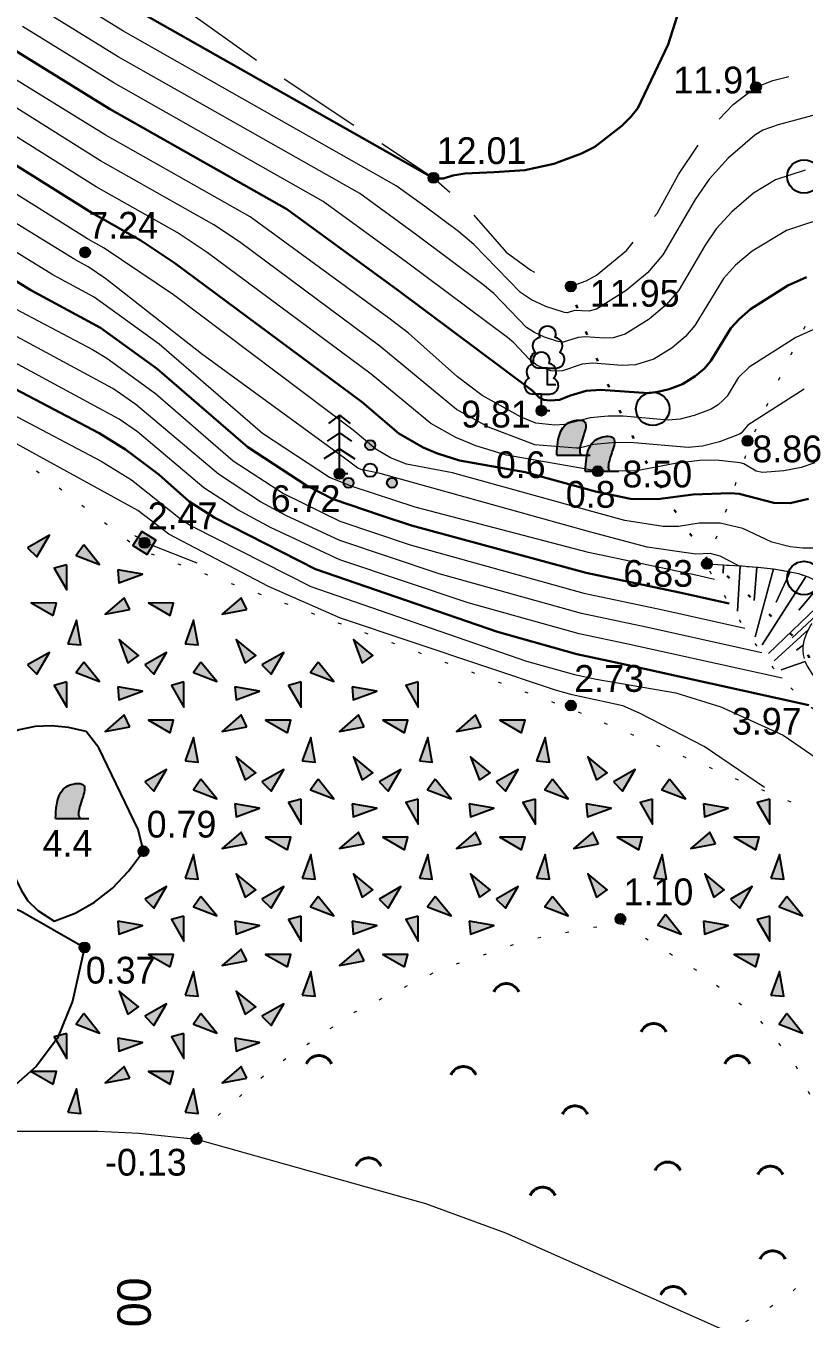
# Model space of a CAD drawing. Header units: feet. Extents: x 4395049 to 4395355, y 4911947 to 4912105.
# Drawn here: x 4395096.02 to 4395119.27, y 4912004.21 to 4912042.86 of the extents above; entities that cross this region are included whole.
import ezdxf
from ezdxf.enums import TextEntityAlignment as Align

# ---------------------------------------------------------------- set-up
doc = ezdxf.new("R2010")
doc.units = ezdxf.units.FT
doc.header["$MEASUREMENT"] = 0
for name, pattern in [('500_84_2_1', [1, 1, 0]), ('g5_05x2', [3.5, 2.5, -1]), ('g5_366', [0.85, 0.1, -0.75])]:
    doc.linetypes.add(name, pattern=pattern)
doc.layers.get('0').update_dxf_attribs({"color": 10, "linetype": 'CONTINUOUS', "lineweight": 0})
for name, color, linetype in [('02_Сетка', 7, 'CONTINUOUS'), ('10_Границы покрытий и угодий', 7, 'CONTINUOUS'), ('11_Гидрография', 7, 'CONTINUOUS'), ('12_Рельеф', 7, 'CONTINUOUS'), ('13_Растительность', 7, 'CONTINUOUS'), ('14_Ограждения', 7, 'CONTINUOUS'), ('19_Горизонтали', 7, 'CONTINUOUS'), ('61_Отметки высоты поверхности', 7, 'CONTINUOUS')]:
    doc.layers.add(name, color=color, linetype=linetype)
doc.styles.add('LIKE11', font='bm431.shx')
doc.styles.add('LIKE17', font='d431.shx')
doc.styles.add('LIKE34', font='pragma.shx')

# ---------------------------------------------------------------- blocks, each defined once
blk = doc.blocks.new('g5_346')
blk.add_hatch(color=0).paths.add_polyline_path([(-0.375, 0), (-0.369, 0.104), (-0.361, 0.21), (-0.353, 0.299), (-0.341, 0.389), (-0.328, 0.465), (-0.313, 0.536), (-0.295, 0.599), (-0.276, 0.655), (-0.253, 0.71), (-0.224, 0.764), (-0.188, 0.818), (-0.144, 0.87), (-0.104, 0.907), (-0.06, 0.94), (-0.01, 0.971), (0.039, 0.993), (0.092, 1.013), (0.153, 1.029), (0.218, 1.041), (0.265, 1.046), (0.312, 1.046), (0.366, 1.041), (0.408, 1.029), (0.443, 1.011), (0.469, 0.986), (0.478, 0.971), (0.49, 0.941), (0.495, 0.904), (0.496, 0.872), (0.492, 0.833), (0.482, 0.774), (0.466, 0.712), (0.449, 0.654), (0.432, 0.601), (0.417, 0.553), (0.396, 0.489), (0.372, 0.417), (0.356, 0.362), (0.343, 0.318), (0.331, 0.269), (0.321, 0.221), (0.316, 0.188), (0.313, 0.153), (0.312, 0.121), (0.314, 0.093), (0.32, 0.067), (0.328, 0.047), (0.338, 0.029), (0.352, 0.015), (0.368, 0.004), (0.375, 0)])
at = {"color": 0}
for points in [[(-0.375, 0), (-0.369, 0.104), (-0.361, 0.21), (-0.353, 0.299), (-0.341, 0.389), (-0.328, 0.465), (-0.313, 0.536), (-0.295, 0.599), (-0.276, 0.655), (-0.253, 0.71), (-0.224, 0.764), (-0.188, 0.818), (-0.144, 0.87), (-0.104, 0.907), (-0.06, 0.94), (-0.01, 0.971), (0.039, 0.993), (0.092, 1.013), (0.153, 1.029), (0.218, 1.041), (0.265, 1.046), (0.312, 1.046), (0.366, 1.041), (0.408, 1.029), (0.443, 1.011), (0.469, 0.986), (0.478, 0.971), (0.49, 0.941), (0.495, 0.904), (0.496, 0.872), (0.492, 0.833), (0.482, 0.774), (0.466, 0.712), (0.449, 0.654), (0.432, 0.601), (0.417, 0.553), (0.396, 0.489), (0.372, 0.417), (0.356, 0.362), (0.343, 0.318), (0.331, 0.269), (0.321, 0.221), (0.316, 0.188), (0.313, 0.153), (0.312, 0.121), (0.314, 0.093), (0.32, 0.067), (0.328, 0.047), (0.338, 0.029), (0.352, 0.015), (0.368, 0.004), (0.375, 0)], [(-0.375, 0), (0.375, 0)], [(0.375, 0), (0.625, 0)]]:
    blk.add_lwpolyline(points, dxfattribs=at)
blk = doc.blocks.new('g5_388_1')
at = {"color": 92}
blk.add_lwpolyline([(0, 0.497), (0.257, 0.497, 0.798042), (0.365, 0.973, 0.636328), (0.231, 1.405, 0.533064), (0, 1.75, 0.533064), (-0.231, 1.405, 0.636328), (-0.365, 0.973, 0.798042), (-0.257, 0.497)], format="xyb", dxfattribs=at)
for points in [[(0, 0.497), (-0.257, 0.497)], [(0.25, 0), (0, 0), (0, 0.497)]]:
    blk.add_lwpolyline(points, dxfattribs=at)
blk = doc.blocks.new('g5_388_2')
at = {"color": 92}
for points in [[(0, 1.75), (-0.324, 1.503)], [(0, 1.75), (0.324, 1.503)], [(0, 0), (0, 1.75)], [(0, 1.221), (-0.365, 0.973)], [(0, 1.221), (0.365, 0.973)], [(0, 0.751), (-0.465, 0.443)], [(0, 0.751), (0.465, 0.443)], [(0.25, 0), (0, 0)]]:
    blk.add_lwpolyline(points, dxfattribs=at)
blk = doc.blocks.new('g5_395_1')
h = blk.add_hatch(color=92)
h.paths.add_polyline_path([(0.15, 0.75, 1), (-0.15, 0.75, 1)])
h.paths.add_polyline_path([(-0.8, -0.375, 1), (-0.5, -0.375, 1)])
h.paths.add_polyline_path([(0.8, -0.375, 1), (0.5, -0.375, 1)])
at = {"color": 92}
for centre, radius in [((0, 0.75), 0.15), ((0, 0), 0.2), ((-0.65, -0.375), 0.15), ((0.65, -0.375), 0.15)]:
    blk.add_circle(centre, radius, dxfattribs=at)
blk = doc.blocks.new('g5_107_1b')
blk.add_hatch(color=0).paths.add_polyline_path([(-0.25, 0.25), (-0.25, -0.25), (0.25, -0.25), (0.25, 0.25)])
at = {"color": 0}
blk.add_lwpolyline([(-0.25, 0.25), (-0.25, -0.25), (0.25, -0.25), (0.25, 0.25)], close=True, dxfattribs=at)
blk = doc.blocks.new('g5_368')
at = {"color": 92}
blk.add_circle((0, 0), 0.5, dxfattribs=at)
blk = doc.blocks.new('g5_348a')
blk.add_hatch(color=0).paths.add_polyline_path([(0.75, 0), (0.649, 0.375), (0, 0)])
at = {"color": 0}
blk.add_lwpolyline([(0.75, 0), (0.649, 0.375), (0, 0)], close=True, dxfattribs=at)
blk = doc.blocks.new('g5_330')
blk.add_hatch(color=0).paths.add_polyline_path([(-0.15, 0, 1), (0.15, 0, 1)])
at = {"color": 0}
blk.add_circle((0, 0), 0.15, dxfattribs=at)
blk = doc.blocks.new('g5_456')
at = {"color": 32, "lineweight": 40}
blk.add_lwpolyline([(0.375, 0), (0.353, 0.045), (0.325, 0.087), (0.293, 0.125), (0.256, 0.159), (0.215, 0.189), (0.171, 0.212), (0.124, 0.231), (0.075, 0.243), (0.025, 0.249), (-0.025, 0.249), (-0.075, 0.243), (-0.124, 0.231), (-0.171, 0.212), (-0.215, 0.189), (-0.256, 0.159), (-0.293, 0.125), (-0.325, 0.087), (-0.353, 0.045), (-0.375, 0)], dxfattribs=at)

msp = doc.modelspace()

# ---------------------------------------------------------------- linework, layer by layer
at = {"layer": '10_Границы покрытий и угодий', "color": 7, "linetype": 'g5_05x2', "lineweight": 20, "flags": 128}
msp.add_lwpolyline([(4395088.242, 4912055.356), (4395088.585, 4912055.06), (4395091.268, 4912052.483), (4395096.49, 4912047.004), (4395099.21, 4912044.467), (4395102.965, 4912041.785), (4395108.194, 4912038.316), (4395109.18, 4912037.445), (4395110.371, 4912036.091), (4395111.108, 4912035.552), (4395111.767, 4912035.192), (4395111.981, 4912035.123), (4395112.293, 4912035.069), (4395112.753, 4912035.239), (4395113.061, 4912035.403), (4395113.957, 4912036.143), (4395114.874, 4912037.247), (4395115.512, 4912038.41), (4395116.341, 4912039.661), (4395117.15, 4912040.505), (4395117.83, 4912041.027), (4395118.332, 4912041.221), (4395119.047, 4912041.4), (4395119.934, 4912041.592), (4395120.72, 4912041.662), (4395122.917, 4912041.665), (4395124.848, 4912041.248), (4395127.389, 4912040.354), (4395130.264, 4912039.055), (4395138.199, 4912034.251), (4395142.518, 4912031.821), (4395145.811, 4912030.265), (4395149.753, 4912029.07), (4395155.237, 4912027.939), (4395159.778, 4912027.472), (4395165.978, 4912027.27), (4395173.407, 4912027.718), (4395183.469, 4912028.755), (4395197.054, 4912030.354), (4395208.097, 4912031.718), (4395217.938, 4912032.47), (4395226.253, 4912033.696), (4395229.01, 4912033.956), (4395233.674, 4912033.885), (4395236.239, 4912033.617), (4395237.078, 4912033.475), (4395239.042, 4912032.852), (4395241.654, 4912031.826)], dxfattribs=at)
at = {"layer": '11_Гидрография', "color": 92, "linetype": 'Continuous', "lineweight": 20, "flags": 128}
msp.add_lwpolyline([(4395094.139, 4912009.823), (4395098.169, 4912009.83), (4395099.396, 4912009.767), (4395101.117, 4912009.586), (4395107.955, 4912007.664), (4395110.351, 4912006.789), (4395116.843, 4912003.9), (4395120.98, 4912001.182), (4395126.24, 4911996.974), (4395127.572, 4911995.685), (4395129.19, 4911993.809), (4395130.143, 4911992.911), (4395131.634, 4911991.831), (4395133.047, 4911991.529), (4395134.086, 4911991.499), (4395135.001, 4911991.558), (4395136.039, 4911991.525), (4395137.45, 4911991.216), (4395137.659, 4911991.058)], dxfattribs=at)
at = {"layer": '12_Рельеф', "color": 7, "linetype": 'g5_366', "lineweight": 20, "flags": 128}
for points in [[(4395141.142, 4912004.216), (4395139.123, 4912005.462), (4395131.653, 4912011.727), (4395121.456, 4912018.562), (4395112.301, 4912022.445), (4395099.43, 4912027.194), (4395092.611, 4912032.4), (4395087.751, 4912038.126), (4395083.854, 4912044.684), (4395082.694, 4912047.798)], [(4395123.124, 4912041.455), (4395118.738, 4912032.776), (4395117.716, 4912030.571), (4395116.363, 4912026.781)], [(4395129.322, 4912021.092), (4395129.877, 4912020.534), (4395130.124, 4912020.258), (4395130.343, 4912019.978), (4395130.44, 4912019.837), (4395130.527, 4912019.694), (4395130.604, 4912019.55), (4395130.67, 4912019.404), (4395130.725, 4912019.256), (4395130.768, 4912019.105), (4395130.799, 4912018.953), (4395130.818, 4912018.798), (4395130.826, 4912018.642), (4395130.824, 4912018.485), (4395130.813, 4912018.328), (4395130.792, 4912018.171), (4395130.763, 4912018.014), (4395130.727, 4912017.858), (4395130.683, 4912017.703), (4395130.575, 4912017.397), (4395130.443, 4912017.1), (4395130.292, 4912016.813), (4395130.125, 4912016.54), (4395129.945, 4912016.283), (4395129.756, 4912016.05), (4395129.659, 4912015.945), (4395129.561, 4912015.849), (4395129.463, 4912015.763), (4395129.364, 4912015.687), (4395129.265, 4912015.623), (4395129.166, 4912015.571), (4395129.068, 4912015.529), (4395128.97, 4912015.499), (4395128.872, 4912015.478), (4395128.774, 4912015.467), (4395128.676, 4912015.465), (4395128.579, 4912015.472), (4395128.482, 4912015.487), (4395128.386, 4912015.509), (4395128.29, 4912015.538), (4395128.194, 4912015.574), (4395128.098, 4912015.616), (4395127.907, 4912015.718), (4395127.718, 4912015.84), (4395127.53, 4912015.979), (4395127.344, 4912016.134), (4395127.159, 4912016.3), (4395126.792, 4912016.663), (4395126.432, 4912017.05), (4395125, 4912018.654), (4395124.68, 4912018.982), (4395124.368, 4912019.278), (4395124.064, 4912019.541), (4395123.768, 4912019.778), (4395123.481, 4912019.99), (4395122.926, 4912020.365), (4395122.409, 4912020.679), (4395121.459, 4912021.214), (4395120.66, 4912021.668), (4395120.323, 4912021.875), (4395120.016, 4912022.08), (4395119.737, 4912022.283), (4395119.482, 4912022.487), (4395119.252, 4912022.69), (4395119.041, 4912022.892), (4395118.662, 4912023.296), (4395118.344, 4912023.675), (4395118.075, 4912024.022), (4395117.623, 4912024.663), (4395116.976, 4912025.678), (4395116.349, 4912026.729)]]:
    msp.add_lwpolyline(points, dxfattribs=at)
at = {"layer": '12_Рельеф', "color": 7, "linetype": '500_84_2_1', "lineweight": 20, "ltscale": 0.5, "flags": 128}
msp.add_lwpolyline([(4395116.36, 4912026.778), (4395117.411, 4912026.717), (4395117.895, 4912026.678), (4395118.342, 4912026.628), (4395118.744, 4912026.566), (4395119.095, 4912026.487), (4395119.248, 4912026.441), (4395119.387, 4912026.391), (4395119.51, 4912026.335), (4395119.617, 4912026.275), (4395119.707, 4912026.208), (4395119.745, 4912026.173), (4395119.779, 4912026.136), (4395119.809, 4912026.098), (4395119.834, 4912026.059), (4395119.854, 4912026.018), (4395119.87, 4912025.975), (4395119.882, 4912025.931), (4395119.888, 4912025.885), (4395119.89, 4912025.838), (4395119.887, 4912025.789), (4395119.879, 4912025.738), (4395119.866, 4912025.686), (4395119.826, 4912025.577), (4395119.771, 4912025.461), (4395119.472, 4912024.956), (4395119.4, 4912024.827), (4395119.337, 4912024.697), (4395119.286, 4912024.568), (4395119.25, 4912024.44), (4395119.231, 4912024.314), (4395119.229, 4912024.19), (4395119.243, 4912024.069), (4395119.271, 4912023.949), (4395119.311, 4912023.833), (4395119.363, 4912023.719), (4395119.425, 4912023.608), (4395119.496, 4912023.499), (4395119.576, 4912023.393), (4395119.662, 4912023.291), (4395119.851, 4912023.093), (4395120.056, 4912022.908), (4395120.27, 4912022.737), (4395120.702, 4912022.431), (4395121.109, 4912022.176), (4395121.492, 4912021.959), (4395122.216, 4912021.583), (4395122.888, 4912021.23), (4395123.206, 4912021.047), (4395123.518, 4912020.85), (4395123.827, 4912020.636), (4395124.132, 4912020.402), (4395124.435, 4912020.149), (4395125.034, 4912019.605), (4395126.17, 4912018.503), (4395126.657, 4912018.036), (4395127.102, 4912017.632), (4395127.502, 4912017.298), (4395127.684, 4912017.161), (4395127.855, 4912017.041), (4395128.016, 4912016.938), (4395128.168, 4912016.853), (4395128.31, 4912016.784), (4395128.443, 4912016.731), (4395128.568, 4912016.695), (4395128.684, 4912016.673), (4395128.792, 4912016.666), (4395128.892, 4912016.673), (4395128.985, 4912016.692), (4395129.071, 4912016.725), (4395129.15, 4912016.768), (4395129.222, 4912016.823), (4395129.289, 4912016.888), (4395129.35, 4912016.962), (4395129.405, 4912017.044), (4395129.456, 4912017.133), (4395129.502, 4912017.226), (4395129.581, 4912017.426), (4395129.645, 4912017.634), (4395129.695, 4912017.843), (4395129.733, 4912018.05), (4395129.761, 4912018.251), (4395129.792, 4912018.64), (4395129.796, 4912018.984), (4395129.782, 4912019.282), (4395129.756, 4912019.536), (4395129.722, 4912019.75), (4395129.641, 4912020.104), (4395129.566, 4912020.358), (4395129.437, 4912020.723), (4395129.298, 4912021.08)], dxfattribs=at)
at = {"layer": '12_Рельеф', "color": 7, "linetype": 'Continuous', "lineweight": 20, "ltscale": 0.5, "flags": 128}
for points in [[(4395116.36, 4912026.778), (4395116.36, 4912026.778), (4395116.36, 4912026.778), (4395116.859, 4912026.749), (4395116.845, 4912026.499), (4395116.859, 4912026.749), (4395117.358, 4912026.72), (4395117.28, 4912025.365), (4395117.358, 4912026.72), (4395117.411, 4912026.717), (4395117.857, 4912026.681), (4395117.776, 4912025.684), (4395117.857, 4912026.681), (4395117.895, 4912026.678), (4395118.342, 4912026.628), (4395118.354, 4912026.626), (4395117.806, 4912024.603), (4395118.354, 4912026.626), (4395118.744, 4912026.566), (4395118.846, 4912026.543), (4395118.433, 4912025.632), (4395118.846, 4912026.543), (4395119.095, 4912026.487), (4395119.248, 4912026.441), (4395119.328, 4912026.412), (4395118.01, 4912024.356), (4395119.328, 4912026.412)], [(4395119.756, 4912026.161), (4395119.107, 4912025.4), (4395119.756, 4912026.161)], [(4395119.87, 4912025.699), (4395118.2, 4912024.105), (4395119.87, 4912025.699)], [(4395119.647, 4912025.253), (4395118.914, 4912024.573), (4395119.647, 4912025.253)], [(4395119.397, 4912024.82), (4395118.374, 4912023.88), (4395119.397, 4912024.82)], [(4395119.286, 4912024.568), (4395119.25, 4912024.44), (4395119.237, 4912024.35), (4395119.038, 4912024.198), (4395119.237, 4912024.35), (4395119.231, 4912024.314), (4395119.229, 4912024.19), (4395119.243, 4912024.069), (4395119.271, 4912023.949)], [(4395119.302, 4912023.859), (4395118.581, 4912023.61), (4395119.302, 4912023.859)]]:
    msp.add_lwpolyline(points, dxfattribs=at)
at = {"layer": '12_Рельеф', "color": 250, "linetype": 'Continuous', "elevation": 1.469}
msp.add_lwpolyline([(4395097.82, 4912021.771), (4395097.294, 4912021.89), (4395096.785, 4912021.938), (4395096.293, 4912021.915), (4395095.819, 4912021.819), (4395095.361, 4912021.652), (4395095.084, 4912020.777), (4395095, 4912020.124), (4395095.061, 4912019.54), (4395095.428, 4912017.953), (4395095.875, 4912017.026), (4395096.076, 4912016.713), (4395096.375, 4912016.426), (4395096.859, 4912016.107), (4395097.486, 4912016.341), (4395098.067, 4912016.667), (4395098.601, 4912017.084), (4395099.087, 4912017.592), (4395099.528, 4912018.192), (4395099.375, 4912018.846), (4395098.198, 4912021.287)], close=True, dxfattribs=at)
at = {"layer": '12_Рельеф', "color": 250, "linetype": 'Continuous'}
msp.add_lwpolyline([(4395088.339, 4912013.437), (4395088.338, 4912014.134), (4395088.42, 4912014.792), (4395088.585, 4912015.41), (4395088.833, 4912015.989), (4395089.165, 4912016.529), (4395091.332, 4912016.989), (4395092.958, 4912017.172), (4395094.362, 4912017.003), (4395095.86, 4912016.41), (4395097.769, 4912015.319), (4395097.412, 4912013.71), (4395096.96, 4912012.609), (4395096.323, 4912011.762), (4395094.139, 4912009.823), (4395093.376, 4912009.655), (4395092.602, 4912009.571), (4395091.816, 4912009.569), (4395091.02, 4912009.65), (4395090.212, 4912009.813), (4395089.575, 4912010.758), (4395088.656, 4912012.573)], close=True, dxfattribs=at)
at = {"layer": '12_Рельеф', "color": 7, "linetype": 'g5_366', "lineweight": 20, "elevation": -0.126, "flags": 128}
msp.add_lwpolyline([(4395101.117, 4912009.736), (4395103.425, 4912011.749), (4395105.846, 4912013.39), (4395108.378, 4912014.656), (4395111.022, 4912015.55), (4395113.778, 4912016.069), (4395116.18, 4912014.553), (4395117.826, 4912013.274), (4395118.971, 4912011.879), (4395119.873, 4912010.018), (4395120.786, 4912007.339), (4395120.247, 4912006.44), (4395119.583, 4912005.637), (4395118.794, 4912004.929), (4395117.881, 4912004.317), (4395116.843, 4912003.8)], dxfattribs=at)
at = {"layer": '13_Растительность', "color": 92, "linetype": 'g5_366', "lineweight": 30, "elevation": 20.917, "flags": 128}
msp.add_lwpolyline([(4395271.786, 4911987.99), (4395271.436, 4911986.637), (4395271.164, 4911985.278), (4395270.971, 4911983.914), (4395270.856, 4911982.545), (4395270.801, 4911981.51), (4395270.82, 4911981.169), (4395271.091, 4911980.145), (4395271.633, 4911978.808), (4395272.606, 4911977.219), (4395273.53, 4911975.878), (4395273.959, 4911974.964), (4395274.197, 4911974.261), (4395274.495, 4911972.861), (4395274.494, 4911972.434), (4395274.4, 4911971.841), (4395274.213, 4911971.647), (4395274.059, 4911971.534), (4395273.485, 4911971.251), (4395272.762, 4911970.911), (4395272.076, 4911970.78), (4395271.271, 4911970.818), (4395270.631, 4911970.852), (4395270.443, 4911970.89), (4395270.19, 4911970.984), (4395269.843, 4911971.392), (4395269.635, 4911971.711), (4395269.178, 4911972.892), (4395269.021, 4911973.814), (4395268.975, 4911974.504), (4395269.037, 4911976.014), (4395268.908, 4911977.223), (4395268.817, 4911977.613), (4395268.353, 4911978.795), (4395268.138, 4911979.107), (4395267.772, 4911979.496), (4395266.961, 4911979.658), (4395266.373, 4911979.679), (4395264.427, 4911979.346), (4395263.096, 4911978.992), (4395262.147, 4911978.634), (4395260.391, 4911977.65), (4395259.076, 4911976.809), (4395258.05, 4911976.231), (4395254.867, 4911974.897), (4395249.22, 4911973.312), (4395247.333, 4911972.891), (4395241.967, 4911972.03), (4395240.317, 4911971.944), (4395238.566, 4911971.943), (4395237.991, 4911971.988), (4395236.399, 4911972.377), (4395235.249, 4911972.746), (4395234.3, 4911973.13), (4395232.835, 4911973.868), (4395231.823, 4911974.521), (4395231.077, 4911975.302), (4395230.587, 4911975.931), (4395229.884, 4911977.092), (4395229.341, 4911978.15), (4395228.586, 4911979.253), (4395227.868, 4911980.061), (4395227.246, 4911980.546), (4395226.382, 4911980.829), (4395225.754, 4911980.981), (4395223.636, 4911981.174), (4395222.065, 4911981.064), (4395220.916, 4911980.899), (4395218.524, 4911980.404), (4395217.011, 4911980.313), (4395215.899, 4911980.373), (4395213.816, 4911980.765), (4395213.234, 4911981.015), (4395212.48, 4911981.488), (4395212.304, 4911981.907), (4395212.225, 4911982.22), (4395212.201, 4911983.301), (4395212.325, 4911984.076), (4395212.475, 4911984.636), (4395212.95, 4911985.816), (4395213.219, 4911986.825), (4395213.271, 4911987.165), (4395213.276, 4911988.244), (4395213.217, 4911988.565), (4395213.086, 4911989.004), (4395212.792, 4911989.335), (4395212.555, 4911989.543), (4395211.675, 4911990.107), (4395210.554, 4911990.721), (4395209.469, 4911991.054), (4395207.155, 4911991.581), (4395206.383, 4911991.708), (4395202.183, 4911991.82), (4395200.677, 4911991.694), (4395198.966, 4911991.355), (4395197.17, 4911990.942), (4395196.599, 4911990.738), (4395195.426, 4911989.99), (4395193.982, 4911988.763), (4395192.424, 4911986.875), (4395191.169, 4911985.127), (4395190.229, 4911984.183), (4395189.464, 4911983.572), (4395187.861, 4911982.577), (4395187.33, 4911982.395), (4395186.552, 4911982.265), (4395185.771, 4911982.687), (4395185.274, 4911983.077), (4395183.928, 4911984.718), (4395183.129, 4911985.969), (4395182.635, 4911986.946), (4395181.92, 4911989.007), (4395181.443, 4911990.629), (4395180.996, 4911991.824), (4395179.987, 4911993.704), (4395179.129, 4911995.021), (4395176.361, 4911998.112), (4395175.303, 4911999.165), (4395173.911, 4912000.115), (4395172.72, 4912000.803), (4395172.335, 4912000.963), (4395171.774, 4912001.131), (4395171.158, 4912001.089), (4395170.725, 4912001.019), (4395169.346, 4912000.577), (4395167.748, 4911999.776), (4395166.439, 4911998.831), (4395164.881, 4911997.842), (4395163.552, 4911997.242), (4395162.534, 4911996.91), (4395160.467, 4911996.652), (4395157.632, 4911996.574), (4395155.867, 4911996.649), (4395153.859, 4911996.983), (4395151.758, 4911997.433), (4395151.085, 4911997.652), (4395149.781, 4911998.391), (4395148.112, 4911999.568), (4395147.402, 4912000.113), (4395143.311, 4912003.95), (4395142.164, 4912005.219), (4395140.638, 4912007.081), (4395139.946, 4912008.767), (4395139.28, 4912010.814), (4395138.676, 4912012.08), (4395137.923, 4912013.072), (4395136.684, 4912014.059), (4395135.742, 4912014.64), (4395134.304, 4912015.345), (4395132.478, 4912016.377), (4395131.46, 4912016.766), (4395130.007, 4912016.781), (4395129.319, 4912016.925), (4395127.956, 4912017.398), (4395126.755, 4912017.947), (4395125.411, 4912019.24), (4395124.115, 4912020.416), (4395122.864, 4912021.239), (4395120.604, 4912022.483), (4395119.592, 4912023.625), (4395119.237, 4912024.35), (4395116.664, 4912026.701), (4395116.363, 4912026.931), (4395115.364, 4912028.426), (4395114.457, 4912029.978), (4395113.643, 4912031.585), (4395112.922, 4912033.249), (4395112.293, 4912034.969)], dxfattribs=at)
at = {"layer": '19_Горизонтали', "color": 32, "linetype": 'Continuous', "lineweight": 20, "flags": 128}
for points, elevation in [([(4395120.519, 4912040.45), (4395118.494, 4912039.901), (4395118.035, 4912039.742), (4395117.795, 4912039.589), (4395116.998, 4912038.907), (4395116.426, 4912038.27), (4395116.013, 4912037.67), (4395115.045, 4912036.012), (4395114.588, 4912035.479), (4395113.952, 4912034.943), (4395113.069, 4912034.394), (4395112.834, 4912034.332), (4395112.403, 4912034.346), (4395112.191, 4912034.281), (4395112.112, 4912034.286), (4395111.55, 4912034.472), (4395111.12, 4912034.671), (4395110.79, 4912034.886), (4395109.404, 4912036.324), (4395108.94, 4912036.707), (4395107.924, 4912037.466), (4395107.085, 4912038.079), (4395098.912, 4912042.712), (4395097.464, 4912043.603)], 11.5), ([(4395117.317, 4912026.722), (4395116.762, 4912027.008), (4395116.465, 4912027.091), (4395116.029, 4912027.065), (4395114.579, 4912027.275), (4395112.896, 4912027.724), (4395106.601, 4912029.482), (4395106.027, 4912029.602), (4395105.932, 4912029.641), (4395105.533, 4912029.94), (4395101.269, 4912033.054), (4395098.405, 4912035.298), (4395097.875, 4912035.656), (4395097.476, 4912035.871), (4395091.801, 4912039.36), (4395090.506, 4912040.156), (4395090.449, 4912040.182), (4395090.171, 4912040.449), (4395090.112, 4912040.48), (4395089.858, 4912040.506), (4395088.172, 4912041.158), (4395086.565, 4912041.999), (4395085.038, 4912043.028)], 7), ([(4395119.294, 4912038.544), (4395118.416, 4912038.259), (4395117.753, 4912037.856), (4395117.107, 4912037.303), (4395116.644, 4912036.787), (4395116.309, 4912036.301), (4395115.525, 4912034.958), (4395115.155, 4912034.526), (4395114.639, 4912034.091), (4395113.924, 4912033.646), (4395113.566, 4912033.532), (4395113.302, 4912033.52), (4395112.731, 4912033.564), (4395112.52, 4912033.546), (4395112.073, 4912033.408), (4395111.906, 4912033.419), (4395111.511, 4912033.55), (4395111.209, 4912033.69), (4395110.976, 4912033.842), (4395110.001, 4912034.854), (4395109.673, 4912035.123), (4395107.658, 4912036.63), (4395105.994, 4912037.845), (4395098.779, 4912041.935), (4395096.69, 4912043.22)], 11), ([(4395120.095, 4912037.187), (4395118.737, 4912036.745), (4395117.711, 4912036.123), (4395117.217, 4912035.7), (4395116.862, 4912035.304), (4395116.005, 4912033.903), (4395115.721, 4912033.572), (4395115.326, 4912033.239), (4395114.778, 4912032.899), (4395114.233, 4912032.724), (4395113.83, 4912032.706), (4395112.959, 4912032.773), (4395112.637, 4912032.746), (4395112.048, 4912032.55), (4395111.842, 4912032.535), (4395111.701, 4912032.552), (4395111.297, 4912032.709), (4395111.053, 4912032.893), (4395110.597, 4912033.383), (4395110.407, 4912033.539), (4395107.393, 4912035.794), (4395104.903, 4912037.612), (4395098.647, 4912041.158), (4395095.917, 4912042.837)], 10.5), ([(4395119.727, 4912033.863), (4395119.025, 4912033.544), (4395117.628, 4912032.657), (4395117.298, 4912032.339), (4395116.964, 4912031.794), (4395116.854, 4912031.666), (4395116.7, 4912031.536), (4395116.487, 4912031.404), (4395115.984, 4912031.213), (4395115.567, 4912031.108), (4395115.21, 4912031.069), (4395113.861, 4912031.19), (4395113.414, 4912031.192), (4395112.872, 4912031.145), (4395112.107, 4912030.948), (4395111.819, 4912030.927), (4395111.256, 4912030.988), (4395110.811, 4912031.167), (4395109.65, 4912031.813), (4395108.908, 4912032.368), (4395107.446, 4912033.669), (4395106.861, 4912034.121), (4395102.722, 4912037.145), (4395098.383, 4912039.604), (4395094.371, 4912042.071)], 9.5), ([(4395116.594, 4912026.317), (4395116.037, 4912026.441), (4395112.826, 4912027.116), (4395107.648, 4912028.474), (4395105.764, 4912029.089), (4395105.084, 4912029.363), (4395103.087, 4912030.67), (4395099.997, 4912033.343), (4395098.061, 4912034.746), (4395096.822, 4912035.414), (4395090.684, 4912039.188), (4395086.05, 4912041.613)], 6.5), ([(4395119.272, 4912031.995), (4395117.586, 4912030.924), (4395117.388, 4912030.684), (4395117.342, 4912030.656), (4395116.736, 4912030.427), (4395116.234, 4912030.3), (4395115.804, 4912030.254), (4395114.18, 4912030.399), (4395113.642, 4912030.401), (4395112.989, 4912030.345), (4395112.543, 4912030.239), (4395112.463, 4912030.236), (4395111.218, 4912030.34), (4395109.835, 4912030.862), (4395108.883, 4912031.392), (4395106.596, 4912033.285), (4395102.397, 4912036.403), (4395101.631, 4912036.911), (4395098.251, 4912038.827), (4395094.312, 4912041.292)], 9), ([(4395119.585, 4912029.796), (4395119.175, 4912029.66), (4395118.665, 4912029.564), (4395118.02, 4912029.51), (4395117.832, 4912029.546), (4395117.462, 4912029.768), (4395117.358, 4912029.796), (4395116.728, 4912029.866), (4395116.217, 4912029.877), (4395115.419, 4912029.779), (4395114.258, 4912029.561), (4395113.107, 4912029.544), (4395113.105, 4912029.545), (4395113.102, 4912029.546), (4395110.377, 4912030.024), (4395109.461, 4912030.308), (4395108.859, 4912030.557), (4395108.116, 4912030.971), (4395106.33, 4912032.448), (4395101.434, 4912036.086), (4395100.54, 4912036.678), (4395098.119, 4912038.05), (4395093.638, 4912040.855)], 8.5), ([(4395119.523, 4912027.249), (4395119.23, 4912027.245), (4395118.848, 4912027.284), (4395118.302, 4912027.432), (4395117.441, 4912027.835), (4395116.763, 4912027.992), (4395116.132, 4912027.992), (4395115.517, 4912027.893), (4395115.055, 4912027.891), (4395113.914, 4912028.076), (4395112.966, 4912028.331), (4395108.768, 4912029.503), (4395107.389, 4912029.762), (4395106.908, 4912029.946), (4395106.468, 4912030.207), (4395105.799, 4912030.776), (4395100.425, 4912034.822), (4395098.358, 4912036.211), (4395097.855, 4912036.496), (4395092.288, 4912039.98)], 7.5), ([(4395088.074, 4912038.782), (4395091.276, 4912037.107), (4395095.516, 4912034.5), (4395098.011, 4912033.187), (4395098.432, 4912032.926), (4395099.889, 4912031.871), (4395102.213, 4912029.861), (4395103.714, 4912028.878), (4395105.394, 4912028.057), (4395107.5, 4912027.351), (4395112.687, 4912025.902), (4395115.045, 4912025.406), (4395117.496, 4912024.861)], 5.5), ([(4395118.006, 4912024.12), (4395114.549, 4912024.889), (4395112.617, 4912025.295), (4395108.368, 4912026.482), (4395105.398, 4912027.477), (4395103.787, 4912028.227), (4395103.029, 4912028.636), (4395101.775, 4912029.456), (4395099.302, 4912031.544), (4395098.618, 4912032.016), (4395094.863, 4912034.043), (4395091.572, 4912036.066), (4395089.087, 4912037.366)], 5), ([(4395118.609, 4912023.359), (4395114.053, 4912024.372), (4395112.547, 4912024.688), (4395109.236, 4912025.613), (4395105.402, 4912026.897), (4395103.323, 4912027.866), (4395102.345, 4912028.393), (4395101.338, 4912029.052), (4395099.353, 4912030.727), (4395098.804, 4912031.107), (4395094.21, 4912033.586), (4395091.867, 4912035.026), (4395090.099, 4912035.951)], 4.5), ([(4395092.124, 4912033.12), (4395092.459, 4912032.945), (4395092.903, 4912032.672), (4395098.27, 4912029.848), (4395099.176, 4912029.287), (4395100.688, 4912028.087), (4395100.975, 4912027.908), (4395104.534, 4912026.1), (4395110.972, 4912023.875), (4395112.408, 4912023.474), (4395113.06, 4912023.337), (4395115.437, 4912022.928), (4395116.783, 4912022.509), (4395118.644, 4912021.661), (4395120.641, 4912020.283), (4395121.348, 4912019.6), (4395121.489, 4912019.5), (4395122.005, 4912019.284), (4395122.579, 4912019.192), (4395123.582, 4912019.188), (4395124.15, 4912019.071), (4395124.888, 4912018.706), (4395125.082, 4912018.563)], 3.5), ([(4395118.085, 4912020.092), (4395116.277, 4912021.323), (4395114.354, 4912022.32), (4395113.855, 4912022.533), (4395112.564, 4912022.82), (4395112.338, 4912022.867), (4395111.84, 4912023.006), (4395105.414, 4912025.158), (4395103.27, 4912026.101), (4395100.29, 4912027.666), (4395099.362, 4912028.377), (4395095.427, 4912030.54), (4395094.915, 4912030.777)], 3), ([(4395101.137, 4912026.805), (4395099.767, 4912027.337), (4395099.606, 4912027.423), (4395099.548, 4912027.468), (4395099.272, 4912027.617)], 2.5)]:
    msp.add_lwpolyline(points, dxfattribs=dict(at, elevation=elevation))
at = {"layer": '19_Горизонтали', "color": 32, "linetype": 'Continuous', "lineweight": 30, "flags": 128}
for points, elevation in [([(4395115.471, 4912043.15), (4395115.209, 4912042.295), (4395114.298, 4912040.397), (4395114.089, 4912040.133), (4395113.819, 4912039.865), (4395113.011, 4912039.245), (4395112.616, 4912039.041), (4395111.792, 4912038.729), (4395110.922, 4912038.544), (4395110.007, 4912038.486), (4395109.131, 4912038.44), (4395108.774, 4912038.387), (4395108.494, 4912038.298), (4395108.206, 4912038.29), (4395108.19, 4912038.302), (4395108.176, 4912038.312), (4395099.044, 4912043.489)], 12), ([(4395119.334, 4912035.346), (4395118.777, 4912035.094), (4395117.67, 4912034.39), (4395117.326, 4912034.096), (4395117.08, 4912033.822), (4395116.484, 4912032.849), (4395116.288, 4912032.619), (4395116.013, 4912032.388), (4395115.633, 4912032.151), (4395115.232, 4912032), (4395114.9, 4912031.916), (4395114.616, 4912031.885), (4395113.186, 4912031.983), (4395112.754, 4912031.945), (4395112.286, 4912031.812), (4395111.962, 4912031.682), (4395111.685, 4912031.662), (4395111.496, 4912031.685), (4395111.348, 4912031.752), (4395111.141, 4912031.956), (4395107.127, 4912034.957), (4395103.813, 4912037.378), (4395098.515, 4912040.381), (4395095.144, 4912042.454)], 10), ([(4395117.03, 4912025.593), (4395115.541, 4912025.924), (4395112.757, 4912026.509), (4395107.535, 4912027.922), (4395106.632, 4912028.22), (4395105.194, 4912028.717), (4395104.399, 4912029.121), (4395102.65, 4912030.265), (4395099.943, 4912032.607), (4395098.246, 4912033.836), (4395096.169, 4912034.957), (4395090.98, 4912038.147), (4395087.062, 4912040.197)], 6), ([(4395119.402, 4912028.723), (4395118.854, 4912028.596), (4395118.366, 4912028.607), (4395117.331, 4912028.867), (4395117.061, 4912028.894), (4395115.956, 4912028.856), (4395114.886, 4912028.711), (4395114.081, 4912028.718), (4395113.036, 4912028.938), (4395110.935, 4912029.524), (4395108.975, 4912029.869), (4395108.316, 4912030.073), (4395107.884, 4912030.252), (4395107.163, 4912030.679), (4395106.064, 4912031.612), (4395100.47, 4912035.768), (4395099.449, 4912036.444), (4395097.987, 4912037.273), (4395092.963, 4912040.418)], 8), ([(4395091.111, 4912034.536), (4395092.163, 4912033.985), (4395093.556, 4912033.129), (4395098.206, 4912030.683), (4395098.99, 4912030.197), (4395099.985, 4912029.445), (4395100.901, 4912028.647), (4395101.66, 4912028.151), (4395104.666, 4912026.623), (4395110.104, 4912024.744), (4395112.477, 4912024.081), (4395113.557, 4912023.854), (4395119.406, 4912022.554)], 4)]:
    msp.add_lwpolyline(points, dxfattribs=dict(at, elevation=elevation))

# ---------------------------------------------------------------- block references
at = {"layer": '12_Рельеф', "color": 7, "linetype": 'Continuous', "lineweight": 20}
for p in [(4395112.251, 4912030.03, 8.641), (4395113.106, 4912029.546, 8.501), (4395097.277, 4912019.172, 20.546)]:
    msp.add_blockref('g5_346', p, dxfattribs=at)
for p, rotation in [((4395096.72, 4912027.635), 209.7399999999999), ((4395098.22, 4912026.76), 128.91), ((4395097.24, 4912026), 90), ((4395099.5, 4912026.475), 170.11), ((4395096.18, 4912025.61), 329.91), ((4395099.68, 4912025.61), 329.91), ((4395098.385, 4912025.275), 10.62), ((4395101.885, 4912025.275), 10.62), ((4395097.53, 4912025.095), 249.9999999999999), ((4395101.03, 4912025.095), 249.9999999999999), ((4395098.805, 4912024.515), 290.56), ((4395102.305, 4912024.515), 290.56), ((4395105.805, 4912024.515), 290.56), ((4395096.72, 4912024.135), 209.7399999999999), ((4395100.22, 4912024.135), 209.7399999999999), ((4395103.72, 4912024.135), 209.7399999999999), ((4395098.22, 4912023.26), 128.91), ((4395101.72, 4912023.26), 128.91), ((4395105.22, 4912023.26), 128.91), ((4395097.24, 4912022.5), 90), ((4395100.74, 4912022.5), 90), ((4395104.24, 4912022.5), 90), ((4395107.74, 4912022.5), 90), ((4395099.5, 4912022.975), 170.11), ((4395103, 4912022.975), 170.11), ((4395106.5, 4912022.975), 170.11), ((4395099.68, 4912022.11), 329.91), ((4395103.18, 4912022.11), 329.91), ((4395106.68, 4912022.11), 329.91), ((4395110.18, 4912022.11), 329.91), ((4395098.385, 4912021.775), 10.62), ((4395101.885, 4912021.775), 10.62), ((4395105.385, 4912021.775), 10.62), ((4395108.885, 4912021.775), 10.62), ((4395101.03, 4912021.595), 249.9999999999999), ((4395104.53, 4912021.595), 249.9999999999999), ((4395108.03, 4912021.595), 249.9999999999999), ((4395111.53, 4912021.595), 249.9999999999999), ((4395102.305, 4912021.015), 290.56), ((4395105.805, 4912021.015), 290.56), ((4395109.305, 4912021.015), 290.56), ((4395112.805, 4912021.015), 290.56), ((4395100.22, 4912020.635), 209.7399999999999), ((4395103.72, 4912020.635), 209.7399999999999), ((4395107.22, 4912020.635), 209.7399999999999), ((4395110.72, 4912020.635), 209.7399999999999), ((4395114.22, 4912020.635), 209.7399999999999), ((4395101.72, 4912019.76), 128.91), ((4395105.22, 4912019.76), 128.91), ((4395108.72, 4912019.76), 128.91), ((4395112.22, 4912019.76), 128.91), ((4395115.72, 4912019.76), 128.91), ((4395104.24, 4912019), 90), ((4395107.74, 4912019), 90), ((4395111.24, 4912019), 90), ((4395114.74, 4912019), 90), ((4395118.24, 4912019), 90), ((4395103, 4912019.475), 170.11), ((4395106.5, 4912019.475), 170.11), ((4395110, 4912019.475), 170.11), ((4395113.5, 4912019.475), 170.11), ((4395117, 4912019.475), 170.11), ((4395103.18, 4912018.61), 329.91), ((4395106.68, 4912018.61), 329.91), ((4395110.18, 4912018.61), 329.91), ((4395113.68, 4912018.61), 329.91), ((4395117.18, 4912018.61), 329.91), ((4395101.885, 4912018.275), 10.62), ((4395105.385, 4912018.275), 10.62), ((4395108.885, 4912018.275), 10.62), ((4395112.385, 4912018.275), 10.62), ((4395115.885, 4912018.275), 10.62), ((4395101.03, 4912018.095), 249.9999999999999), ((4395104.53, 4912018.095), 249.9999999999999), ((4395108.03, 4912018.095), 249.9999999999999), ((4395111.53, 4912018.095), 249.9999999999999), ((4395115.03, 4912018.095), 249.9999999999999), ((4395118.53, 4912018.095), 249.9999999999999), ((4395102.305, 4912017.515), 290.56), ((4395105.805, 4912017.515), 290.56), ((4395109.305, 4912017.515), 290.56), ((4395112.805, 4912017.515), 290.56), ((4395116.305, 4912017.515), 290.56), ((4395100.22, 4912017.135), 209.7399999999999), ((4395103.72, 4912017.135), 209.7399999999999), ((4395107.22, 4912017.135), 209.7399999999999), ((4395110.72, 4912017.135), 209.7399999999999), ((4395117.72, 4912017.135), 209.7399999999999), ((4395101.72, 4912016.26), 128.91), ((4395105.22, 4912016.26), 128.91), ((4395108.72, 4912016.26), 128.91), ((4395112.22, 4912016.26), 128.91), ((4395119.22, 4912016.26), 128.91), ((4395100.74, 4912015.5), 90), ((4395104.24, 4912015.5), 90), ((4395107.74, 4912015.5), 90), ((4395115.596, 4912015.716), 128.91), ((4395118.24, 4912015.5), 90), ((4395099.5, 4912015.975), 170.11), ((4395103, 4912015.975), 170.11), ((4395106.5, 4912015.975), 170.11), ((4395110, 4912015.975), 170.11), ((4395117, 4912015.975), 170.11), ((4395099.68, 4912015.11), 329.91), ((4395103.18, 4912015.11), 329.91), ((4395106.68, 4912015.11), 329.91), ((4395117.18, 4912015.11), 329.91), ((4395101.885, 4912014.775), 10.62), ((4395105.385, 4912014.775), 10.62), ((4395101.03, 4912014.595), 249.9999999999999), ((4395104.53, 4912014.595), 249.9999999999999), ((4395118.53, 4912014.595), 249.9999999999999), ((4395098.805, 4912014.015), 290.56), ((4395102.305, 4912014.015), 290.56), ((4395100.22, 4912013.635), 209.7399999999999), ((4395103.72, 4912013.635), 209.7399999999999), ((4395098.22, 4912012.76), 128.91), ((4395101.72, 4912012.76), 128.91), ((4395119.22, 4912012.76), 128.91), ((4395097.24, 4912012), 90), ((4395100.74, 4912012), 90), ((4395099.5, 4912012.475), 170.11), ((4395103, 4912012.475), 170.11), ((4395096.18, 4912011.61), 329.91), ((4395098.385, 4912011.275), 10.62), ((4395099.68, 4912011.61), 329.91), ((4395101.885, 4912011.275), 10.62), ((4395097.53, 4912011.095), 249.9999999999999), ((4395101.03, 4912011.095), 249.9999999999999)]:
    msp.add_blockref('g5_348a', p, dxfattribs=dict(at, rotation=rotation))
at = {"layer": '12_Рельеф', "color": 32, "linetype": 'Continuous', "lineweight": 20}
for p in [(4395110.373, 4912013.986), (4395114.774, 4912012.792), (4395104.771, 4912011.838), (4395117.271, 4912011.838), (4395109.091, 4912011.508), (4395112.426, 4912010.333), (4395106.254, 4912008.781), (4395115.195, 4912008.655), (4395118.261, 4912008.528), (4395111.456, 4912007.903), (4395118.327, 4912006.003), (4395115.356, 4912004.933)]:
    msp.add_blockref('g5_456', p, dxfattribs=at)
at = {"layer": '13_Растительность', "color": 7, "linetype": 'Continuous', "lineweight": 20}
for p in [(4395119.265, 4912038.355), (4395114.745, 4912031.41), (4395119.265, 4912026.355)]:
    msp.add_blockref('g5_368', p, dxfattribs=at)
at = {"layer": '13_Растительность', "color": 92, "linetype": 'Continuous', "lineweight": 20}
for name, p in [('g5_388_1', (4395111.602, 4912032.134, 10.219)), ('g5_388_1', (4395111.418, 4912031.357, 9.811)), ('g5_388_2', (4395105.384, 4912029.47, 6.719)), ('g5_395_1', (4395106.305, 4912029.578, 18.804))]:
    msp.add_blockref(name, p, dxfattribs=at)
at = {"layer": '14_Ограждения', "color": 7, "linetype": 'Continuous', "lineweight": 20, "rotation": 148.3999140231997}
msp.add_blockref('g5_107_1b', (4395099.561, 4912027.407, 2.467), dxfattribs=at)
at = {"layer": '61_Отметки высоты поверхности', "color": 7, "linetype": 'Continuous', "lineweight": 20}
for p in [(4395117.83, 4912041.027, 11.915), (4395108.194, 4912038.316, 12.008), (4395097.786, 4912036.088, 7.238), (4395112.297, 4912035.069, 11.951), (4395111.418, 4912031.357, 9.811), (4395117.575, 4912030.452, 8.864), (4395105.384, 4912029.47, 6.719), (4395113.106, 4912029.546, 8.501), (4395099.56, 4912027.407, 2.467), (4395099.561, 4912027.407, 2.467), (4395116.363, 4912026.781, 6.828), (4395112.301, 4912022.545, 2.735), (4395099.528, 4912018.192, 0.79), (4395113.778, 4912016.169, 1.103), (4395097.769, 4912015.319, 0.368), (4395101.117, 4912009.586, -0.126)]:
    msp.add_blockref('g5_330', p, dxfattribs=at)

# ---------------------------------------------------------------- texts
at = {"layer": '02_Сетка', "linetype": 'Continuous', "lineweight": 5, "style": 'LIKE34'}
msp.add_text('4395100', height=1, rotation=90, dxfattribs=at).set_placement((4395099.75, 4912000.25))
at = {"layer": '12_Рельеф', "color": 7, "lineweight": 5, "style": 'LIKE11'}
for s, p in [('0.6', (4395110.057, 4912029.743, 8.641)), ('0.8', (4395112.147, 4912028.857, 8.501))]:
    msp.add_text(s, height=0.8, dxfattribs=at).set_placement(p, align=Align.MIDDLE_LEFT)
at = {"layer": '12_Рельеф', "lineweight": 5, "style": 'LIKE11'}
msp.add_text('4.4', height=0.8, dxfattribs=at).set_placement((4395096.518, 4912018.426, 20.546), align=Align.MIDDLE_LEFT)
at = {"layer": '61_Отметки высоты поверхности', "color": 7, "lineweight": 5, "style": 'LIKE17'}
for s, p in [('11.91', (4395115.362, 4912041.237, 11.915)), ('12.01', (4395108.292, 4912039.126, 12.008)), ('7.24', (4395097.884, 4912036.898, 7.238)), ('11.95', (4395112.87, 4912034.864, 11.951)), ('9.81', (4395109.022, 4912031.254, 9.811)), ('8.86', (4395117.722, 4912030.215, 8.864)), ('8.50', (4395113.841, 4912029.464, 8.501)), ('6.72', (4395103.332, 4912028.727, 6.719)), ('2.47', (4395099.658, 4912028.217, 2.467)), ('2.47', (4395099.659, 4912028.216, 2.467)), ('6.83', (4395113.867, 4912026.494, 6.828)), ('2.73', (4395112.399, 4912023.355, 2.735)), ('3.97', (4395117.111, 4912022.076, 3.969)), ('0.79', (4395099.626, 4912019.001, 0.79)), ('1.10', (4395113.876, 4912016.979, 1.103)), ('0.37', (4395097.807, 4912014.638, 0.368)), ('-0.13', (4395098.383, 4912008.899, -0.126))]:
    msp.add_text(s, height=0.8, dxfattribs=at).set_placement(p, align=Align.MIDDLE_LEFT)

doc.saveas('drawing.dxf')
